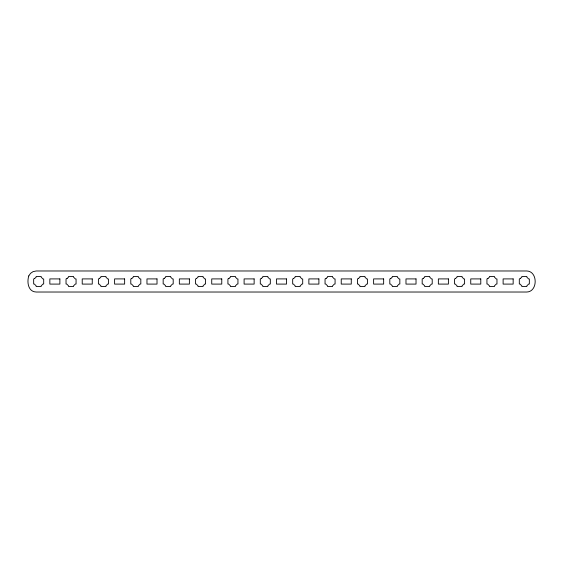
<?xml version="1.0" encoding="UTF-8"?>
<svg xmlns="http://www.w3.org/2000/svg" width="563" height="563" viewBox="0 0 563 563"><rect width="100%" height="100%" fill="white"/><g stroke="black" fill="none" stroke-linecap="round" stroke-linejoin="round"><path stroke-width="0.84" d="M28.783 275.919C26.785 282.091 28.101 291.838 36.243 292.021L526.757 292.021C537.975 291.761 537.975 271.239 526.757 270.979L36.243 270.979L33.097 271.612L30.522 273.351L28.783 275.919M34.695 278.446L33.653 278.988L33.653 284.012L34.329 284.012L36.166 285.849L36.166 286.518L41.183 286.518L41.183 285.849L43.02 284.012L43.689 284.012L43.689 278.988L43.02 278.988L41.183 277.151L41.183 276.482L36.166 276.482L36.166 277.151L34.695 278.446M67.067 278.446L66.033 278.988L66.033 284.012L66.701 284.012L68.538 285.849L68.538 286.518L73.556 286.518L73.556 285.849L75.4 284.012L76.068 284.012L76.068 278.988L75.4 278.988L73.556 277.151L73.556 276.482L68.538 276.482L68.538 277.151L67.067 278.446M99.447 278.446L98.405 278.988L98.405 284.012L99.081 284.012L100.918 285.849L100.918 286.518L105.935 286.518L105.935 285.849L107.772 284.012L108.448 284.012L108.448 278.988L107.772 278.988L105.935 277.151L105.935 276.482L100.918 276.482L100.918 277.151L99.447 278.446M131.819 278.446L130.785 278.988L130.785 284.012L131.453 284.012L133.297 285.849L133.297 286.518L138.315 286.518L138.315 285.849L140.152 284.012L140.82 284.012L140.82 278.988L140.152 278.988L138.315 277.151L138.315 276.482L133.297 276.482L133.297 277.151L131.819 278.446M164.199 278.446L163.164 278.988L163.164 284.012L163.833 284.012L165.67 285.849L165.67 286.518L170.688 286.518L170.688 285.849L172.524 284.012L173.2 284.012L173.2 278.988L172.524 278.988L170.688 277.151L170.688 276.482L165.67 276.482L165.67 277.151L164.199 278.446M196.578 278.446L195.537 278.988L195.537 284.012L196.213 284.012L198.049 285.849L198.049 286.518L203.067 286.518L203.067 285.849L204.904 284.012L205.579 284.012L205.579 278.988L204.904 278.988L203.067 277.151L203.067 276.482L198.049 276.482L198.049 277.151L196.578 278.446M228.951 278.446L227.916 278.988L227.916 284.012L228.585 284.012L230.422 285.849L230.422 286.518L235.447 286.518L235.447 285.849L237.283 284.012L237.952 284.012L237.952 278.988L237.283 278.988L235.447 277.151L235.447 276.482L230.422 276.482L230.422 277.151L228.951 278.446M261.331 278.446L260.296 278.988L260.296 284.012L260.965 284.012L262.801 285.849L262.801 286.518L267.819 286.518L267.819 285.849L269.656 284.012L270.331 284.012L270.331 278.988L269.656 278.988L267.819 277.151L267.819 276.482L262.801 276.482L262.801 277.151L261.331 278.446M293.71 278.446L292.669 278.988L292.669 284.012L293.344 284.012L295.181 285.849L295.181 286.518L300.199 286.518L300.199 285.849L302.035 284.012L302.704 284.012L302.704 278.988L302.035 278.988L300.199 277.151L300.199 276.482L295.181 276.482L295.181 277.151L293.71 278.446M326.083 278.446L325.048 278.988L325.048 284.012L325.717 284.012L327.553 285.849L327.553 286.518L332.578 286.518L332.578 285.849L334.415 284.012L335.084 284.012L335.084 278.988L334.415 278.988L332.578 277.151L332.578 276.482L327.553 276.482L327.553 277.151L326.083 278.446M358.462 278.446L357.421 278.988L357.421 284.012L358.096 284.012L359.933 285.849L359.933 286.518L364.951 286.518L364.951 285.849L366.787 284.012L367.463 284.012L367.463 278.988L366.787 278.988L364.951 277.151L364.951 276.482L359.933 276.482L359.933 277.151L358.462 278.446M390.842 278.446L389.8 278.988L389.8 284.012L390.476 284.012L392.312 285.849L392.312 286.518L397.33 286.518L397.33 285.849L399.167 284.012L399.836 284.012L399.836 278.988L399.167 278.988L397.33 277.151L397.33 276.482L392.312 276.482L392.312 277.151L390.842 278.446M423.214 278.446L422.18 278.988L422.18 284.012L422.848 284.012L424.685 285.849L424.685 286.518L429.703 286.518L429.703 285.849L431.547 284.012L432.215 284.012L432.215 278.988L431.547 278.988L429.703 277.151L429.703 276.482L424.685 276.482L424.685 277.151L423.214 278.446M455.594 278.446L454.552 278.988L454.552 284.012L455.228 284.012L457.065 285.849L457.065 286.518L462.082 286.518L462.082 285.849L463.919 284.012L464.595 284.012L464.595 278.988L463.919 278.988L462.082 277.151L462.082 276.482L457.065 276.482L457.065 277.151L455.594 278.446M487.966 278.446L486.932 278.988L486.932 284.012L487.6 284.012L489.444 285.849L489.444 286.518L494.462 286.518L494.462 285.849L496.299 284.012L496.967 284.012L496.967 278.988L496.299 278.988L494.462 277.151L494.462 276.482L489.444 276.482L489.444 277.151L487.966 278.446M520.346 278.446L519.311 278.988L519.311 284.012L519.98 284.012L521.817 285.849L521.817 286.518L526.834 286.518L526.834 285.849L528.671 284.012L529.347 284.012L529.347 278.988L528.671 278.988L526.834 277.151L526.834 276.482L521.817 276.482L521.817 277.151L520.346 278.446M59.882 278.91L49.84 278.91L49.84 284.09L59.882 284.09L59.882 278.91M92.255 278.91L82.219 278.91L82.219 284.09L92.255 284.09L92.255 278.91M124.634 278.91L114.599 278.91L114.599 284.09L124.634 284.09L124.634 278.91M157.014 278.91L146.971 278.91L146.971 284.09L157.014 284.09L157.014 278.91M189.386 278.91L179.351 278.91L179.351 284.09L189.386 284.09L189.386 278.91M221.766 278.91L211.73 278.91L211.73 284.09L221.766 284.09L221.766 278.91M254.138 278.91L244.103 278.91L244.103 284.09L254.138 284.09L254.138 278.91M286.518 278.91L276.482 278.91L276.482 284.09L286.518 284.09L286.518 278.91M318.897 278.91L308.862 278.91L308.862 284.09L318.897 284.09L318.897 278.91M351.27 278.91L341.234 278.91L341.234 284.09L351.27 284.09L351.27 278.91M383.649 278.91L373.614 278.91L373.614 284.09L383.649 284.09L383.649 278.91M416.029 278.91L405.986 278.91L405.986 284.09L416.029 284.09L416.029 278.91M448.401 278.91L438.366 278.91L438.366 284.09L448.401 284.09L448.401 278.91M480.781 278.91L470.745 278.91L470.745 284.09L480.781 284.09L480.781 278.91M513.16 278.91L503.118 278.91L503.118 284.09L513.16 284.09L513.16 278.91"/></g></svg>
